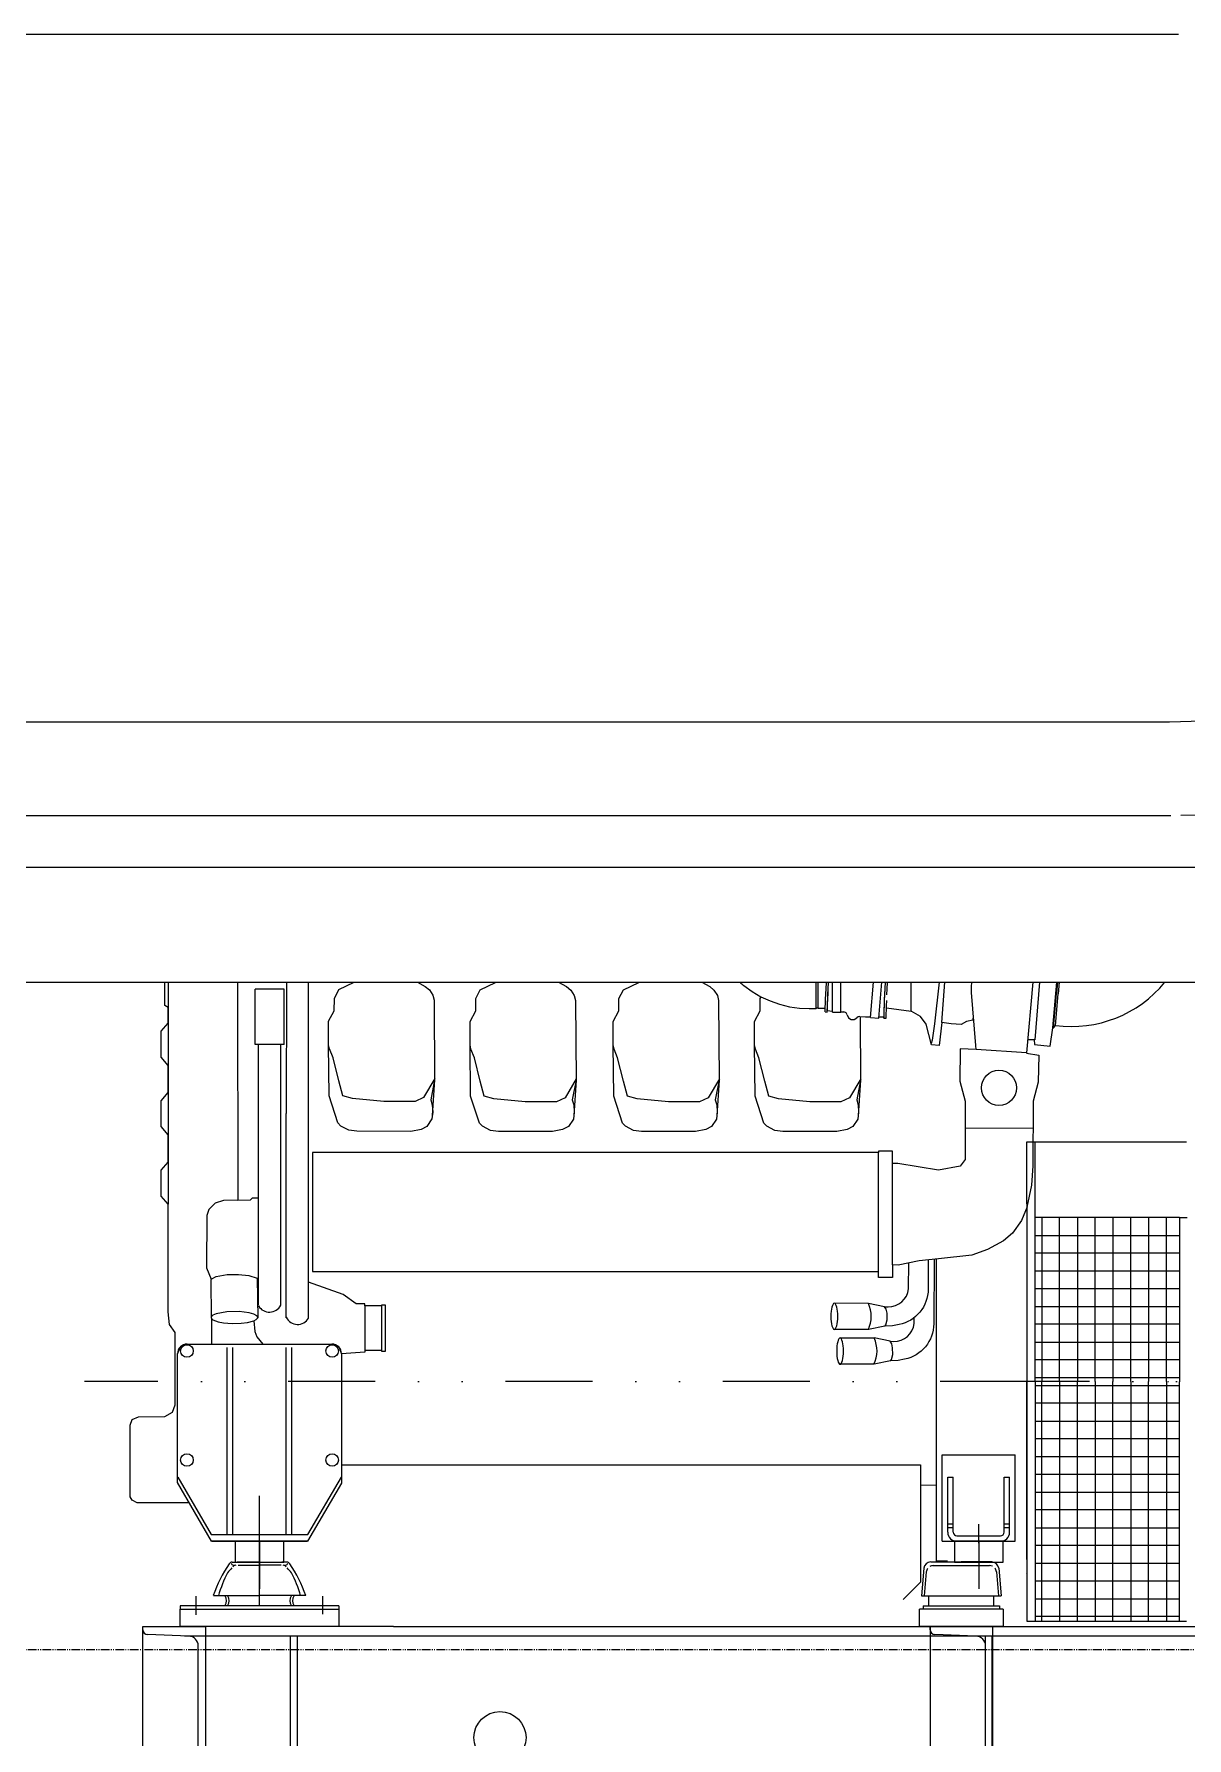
# Model space of a CAD drawing. Extents: x -79364 to 3230, y 28528 to 72157.
# Drawn here: x -63113 to -61454, y 50244 to 52697 of the extents above; entities that cross this region are included whole.
import ezdxf

# ---------------------------------------------------------------- set-up
doc = ezdxf.new("R2010")
doc.units = 0
doc.header["$LTSCALE"] = 500
doc.linetypes.add('DIVIDE2', pattern=[0.625, 0.25, -0.125, 0, -0.125, 0, -0.125])
doc.linetypes.add('PHANTOM', pattern=[2.1, 1.25, -0.2, 0.125, -0.2, 0.125, -0.2])
doc.layers.get('0').update_dxf_attribs({"linetype": 'CONTINUOUS'})
for name, color, linetype in [('GENERATORSETT', 1, 'CONTINUOUS'), ('OBRYS', 6, 'CONTINUOUS'), ('S0CO1', 1, 'CONTINUOUS'), ('S0CO3', 3, 'CONTINUOUS'), ('S0PH1', 1, 'PHANTOM')]:
    doc.layers.add(name, color=color, linetype=linetype)

# ---------------------------------------------------------------- blocks, each defined once
blk = doc.blocks.new('gt')
at = {"color": 0, "linetype": 'ByBlock'}
for p, q in [((-476.7, 1081.1), (-476.7, 1239.2)), ((-516.1, 1143.8), (-508.8, 1143.8)), ((-496.7, 1143.8), (-508.8, 1143.8)), ((-507.7, 1139.2), (-476.7, 1139.2)), ((-476.7, 1143.8), (-496.7, 1143.8)), ((-476.7, 1143.8), (-456.7, 1143.8)), ((-445.8, 1139.2), (-476.7, 1139.2)), ((-456.7, 1143.8), (-444.7, 1143.8)), ((-437.4, 1143.8), (-444.7, 1143.8)), ((479.5, 1135), (475.8, 1095.1)), ((482.8, 1129.6), (479.6, 1095.1)), ((489.4, 1144.1), (533.3, 1144.1)), ((492.8, 1138.7), (573.8, 1138.7)), ((577.1, 1144.1), (533.3, 1144.1)), ((583.8, 1129.6), (587, 1095.1)), ((587.1, 1135), (590.8, 1095.1)), ((993.9, 1144.1), (1001.2, 1144.1)), ((1013.3, 1144.1), (1001.2, 1144.1)), ((1002.3, 1139.6), (1033.3, 1139.6)), ((1033.3, 1144.1), (1013.3, 1144.1)), ((1033.3, 1144.1), (1053.3, 1144.1)), ((1064.2, 1139.6), (1033.3, 1139.6)), ((1053.3, 1144.1), (1065.3, 1144.1)), ((1072.6, 1144.1), (1065.3, 1144.1)), ((1493.9, 1144.1), (1501.2, 1144.1)), ((1513.3, 1144.1), (1501.2, 1144.1)), ((1502.3, 1139.6), (1533.3, 1139.6)), ((1533.3, 1144.1), (1513.3, 1144.1)), ((1533.3, 1144.1), (1553.3, 1144.1)), ((1564.2, 1139.6), (1533.3, 1139.6)), ((1553.3, 1144.1), (1565.3, 1144.1)), ((1572.6, 1144.1), (1565.3, 1144.1)), ((-590.7, 1081.1), (-590.7, 1075.8)), ((-526.7, 1081.1), (-590.7, 1081.1)), ((-568.5, 1094.8), (-568.5, 1068.1)), ((-543.2, 1095.6), (-526.7, 1095.6)), ((-526.7, 1095.6), (-476.7, 1095.6)), ((-426.7, 1081.1), (-526.7, 1081.1)), ((-426.7, 1095.6), (-476.7, 1095.6)), ((-410.2, 1095.6), (-426.7, 1095.6)), ((-362.7, 1081.1), (-426.7, 1081.1)), ((-386.2, 1094.8), (-386.2, 1069.1)), ((-362.7, 1081.1), (-362.7, 1075.8)), ((475.8, 1095.1), (486.3, 1095.1)), ((478.3, 1081.1), (478.3, 1076.1)), ((478.3, 1081.1), (588.3, 1081.1)), ((486.3, 1081.1), (486.3, 1095.1)), ((486.3, 1095.1), (580.3, 1095.1)), ((580.3, 1081.1), (580.3, 1095.1)), ((580.3, 1095.1), (590.8, 1095.1)), ((588.3, 1081.1), (588.3, 1076.1)), ((983.3, 1081.4), (919.3, 1081.4)), ((919.3, 1081.4), (919.3, 1076.1)), ((941.5, 1095.2), (941.5, 1068.5)), ((966.8, 1095.9), (983.3, 1095.9)), ((983.3, 1095.9), (1033.3, 1095.9)), ((1083.3, 1081.4), (983.3, 1081.4)), ((1083.3, 1095.9), (1033.3, 1095.9)), ((1099.8, 1095.9), (1083.3, 1095.9)), ((1147.3, 1081.4), (1083.3, 1081.4)), ((1123.8, 1095.2), (1123.8, 1069.5)), ((1147.3, 1081.4), (1147.3, 1076.1)), ((1419.3, 1081.4), (1419.3, 1076.1)), ((1483.3, 1081.4), (1419.3, 1081.4)), ((1441.5, 1095.2), (1441.5, 1068.5)), ((1466.8, 1095.9), (1483.3, 1095.9)), ((1483.3, 1095.9), (1533.3, 1095.9)), ((1583.3, 1081.4), (1483.3, 1081.4)), ((1583.3, 1095.9), (1533.3, 1095.9)), ((1599.8, 1095.9), (1583.3, 1095.9)), ((1647.3, 1081.4), (1583.3, 1081.4)), ((1623.8, 1095.2), (1623.8, 1069.5)), ((1647.3, 1081.4), (1647.3, 1076.1)), ((-590.7, 1051.1), (-590.7, 1076.1)), ((-362.7, 1075.8), (-590.7, 1075.8)), ((-362.7, 1076.1), (-362.7, 1051.1)), ((593.3, 1076.1), (473.3, 1076.1)), ((473.3, 1051.1), (473.3, 1076.1)), ((588.3, 1076.1), (478.3, 1076.1)), ((593.3, 1076.1), (593.3, 1051.1)), ((1147.3, 1076.1), (919.3, 1076.1)), ((919.3, 1051.1), (919.3, 1076.1)), ((919.3, 1051.1), (919.3, 1076.1)), ((1147.3, 1076.1), (919.3, 1076.1)), ((1147.3, 1076.1), (919.3, 1076.1)), ((1147.3, 1076.1), (1147.3, 1051.1)), ((1147.3, 1076.1), (1147.3, 1051.1)), ((1647.3, 1076.1), (1419.3, 1076.1)), ((1419.3, 1051.1), (1419.3, 1076.1)), ((1647.3, 1076.1), (1419.3, 1076.1)), ((1647.3, 1076.1), (1419.3, 1076.1)), ((1419.3, 1051.1), (1419.3, 1076.1)), ((1647.3, 1076.1), (1647.3, 1051.1)), ((1647.3, 1076.1), (1647.3, 1051.1)), ((-644.7, 1046.5), (-644.7, 1051.1)), ((-644.7, 1051.1), (-554.7, 1051.1)), ((-644.7, 791.1), (-644.7, 1051.1)), ((-578.8, 1037.1), (-637.7, 1039.5)), ((-362.7, 1051.1), (-590.7, 1051.1)), ((-283.7, 1051.1), (-584.7, 1051.1)), ((1715.3, 1037.1), (-584.7, 1037.1)), ((-554.7, 1051.1), (-554.7, 791.2)), ((-432.1, 791.1), (-432.1, 1037.1)), ((-422.1, 791.1), (-422.1, 1037.1)), ((-283.7, 1051.1), (1715.3, 1051.1)), ((593.3, 1051.1), (473.3, 1051.1)), ((488.3, 1051.1), (488.3, 791.1)), ((488.3, 1046.5), (488.3, 1051.1)), ((488.3, 1051.1), (578.3, 1051.1)), ((554.2, 1037.1), (495.3, 1039.5)), ((567.9, 791.1), (567.9, 1037.1)), ((577.9, 791.1), (577.9, 1037.1)), ((578.3, 1051.1), (578.3, 791.1)), ((1147.3, 1051.1), (919.3, 1051.1)), ((1133.3, 1051.1), (933.3, 1051.1)), ((933.3, 975.7), (933.3, 1051.1)), ((944.8, 1030.6), (944.6, 1025.7)), ((1110.3, 1042.1), (956.3, 1042.1)), ((1121.9, 1025.7), (1121.8, 1030.6)), ((1133.3, 1051.1), (1133.3, 975.7)), ((1647.3, 1051.1), (1419.3, 1051.1)), ((1633.3, 1051.1), (1433.3, 1051.1)), ((1433.3, 975.7), (1433.3, 1051.1)), ((1444.8, 1030.6), (1444.6, 1025.7)), ((1610.3, 1042.1), (1456.3, 1042.1)), ((1503.3, 791.1), (1503.3, 1037.1)), ((1513.3, 791.1), (1513.3, 1037.1)), ((1621.9, 1025.7), (1621.8, 1030.6)), ((1633.3, 1051.1), (1633.3, 975.7)), ((1715.3, 1051.1), (1715.3, 791.1)), ((-564.8, 819.1), (-564.8, 1023.1)), ((568.2, 819.1), (568.2, 1023.1)), ((944.6, 1025.7), (943.1, 981.7)), ((1123.4, 981.7), (1121.9, 1025.7)), ((1444.6, 1025.7), (1443.1, 981.7)), ((1623.4, 981.7), (1621.9, 1025.7)), ((937.1, 975.7), (933.3, 975.7)), ((1133.3, 975.7), (1129.4, 975.7)), ((1437.1, 975.7), (1433.3, 975.7)), ((1633.3, 975.7), (1629.4, 975.7)), ((-644.7, 791.2), (-644.7, 795.8)), ((-554.7, 791.2), (-644.7, 791.2)), ((-637.7, 802.8), (-578.8, 805.1)), ((-432.1, 805.1), (-584.7, 805.1)), ((1715.3, 791.1), (-581.6, 791.1)), ((-421.7, 791.1), (-496.7, 791.1)), ((-496.7, 791.1), (-496.7, 781.1)), ((567.9, 805.1), (-422.1, 805.1)), ((-421.7, 611.1), (-421.7, 791.1)), ((-421.7, 778.5), (-409.1, 791.1)), ((-272.1, 768.6), (-272.1, 791.1)), ((488.3, 791.1), (488.3, 795.8)), ((578.3, 791.1), (488.3, 791.1)), ((495.3, 802.8), (554.2, 805.1)), ((578.3, 791.1), (503.3, 791.1)), ((503.3, 791.1), (503.3, 781.1)), ((1503.3, 805.1), (577.9, 805.1)), ((578.3, 611.1), (578.3, 791.1)), ((1353.7, 768.6), (1353.7, 791.1)), ((1503.3, 778.5), (1490.7, 791.1)), ((1503.3, 611.1), (1503.3, 791.1)), ((1503.3, 791.1), (1578.3, 791.1)), ((1715.3, 805.1), (1513.3, 805.1)), ((1578.3, 791.1), (1578.3, 781.1)), ((-439.7, 781.1), (-496.7, 781.1)), ((-496.7, 781.1), (-496.7, 621.1)), ((-427.7, 762.9), (-445.9, 781.1)), ((-427.7, 633.1), (-427.7, 769.1)), ((-399.6, 641.1), (-272.1, 768.6)), ((560.3, 781.1), (503.3, 781.1)), ((503.3, 781.1), (503.3, 621.1)), ((572.3, 762.9), (554.1, 781.1)), ((572.3, 633.1), (572.3, 769.1)), ((1481.1, 641.1), (1353.7, 768.6)), ((1509.3, 762.9), (1527.5, 781.1)), ((1509.3, 633.1), (1509.3, 769.1)), ((1521.3, 781.1), (1578.3, 781.1)), ((1578.3, 781.1), (1578.3, 621.1)), ((-459.2, 512.9), (-459.2, 645.3)), ((-427.7, 639.4), (-445.9, 621.1)), ((-399.6, 641.1), (-421.7, 641.1)), ((540.8, 512.9), (540.8, 645.3)), ((572.3, 639.3), (554.1, 621.1)), ((1481.1, 641.1), (1503.3, 641.1)), ((1509.3, 639.4), (1527.5, 621.1)), ((1540.8, 512.9), (1540.8, 645.3)), ((-496.7, 621.1), (-439.7, 621.1)), ((-496.7, 621.1), (-496.7, 611.1)), ((503.3, 621.1), (560.3, 621.1)), ((503.3, 621.1), (503.3, 611.1)), ((1578.3, 621.1), (1521.3, 621.1)), ((1578.3, 621.1), (1578.3, 611.1)), ((-547.7, 570.1), (-533.8, 605.8)), ((-525, 611.1), (-393.5, 611.1)), ((-496.7, 611.1), (-421.7, 611.1)), ((-370.7, 570.1), (-384.6, 605.8)), ((452.3, 570.1), (466.2, 605.8)), ((606.5, 611.1), (475, 611.1)), ((503.3, 611.1), (578.3, 611.1)), ((629.3, 570.1), (615.4, 605.8)), ((1452.3, 570.1), (1466.2, 605.8)), ((1606.5, 611.1), (1475, 611.1)), ((1578.3, 611.1), (1503.3, 611.1)), ((1629.3, 570.1), (1615.4, 605.8)), ((-547.7, 570.1), (-370.7, 570.1)), ((-525.9, 558.8), (-547.7, 570.1)), ((-392.5, 558.8), (-370.7, 570.1)), ((629.3, 570.1), (452.3, 570.1)), ((474.1, 558.8), (452.3, 570.1)), ((607.5, 558.8), (629.3, 570.1)), ((1629.3, 570.1), (1452.3, 570.1)), ((1474.1, 558.8), (1452.3, 570.1)), ((1607.5, 558.8), (1629.3, 570.1)), ((-561.2, 548.1), (-357.2, 548.1)), ((-561.2, 548.1), (-561.2, 528.1)), ((-367.2, 554.1), (-551.2, 554.1)), ((-551.2, 554.1), (-551.2, 548.1)), ((-525.9, 558.8), (-392.5, 558.8)), ((-384.1, 554.1), (-367.2, 554.1)), ((-367.2, 548.1), (-367.2, 554.1)), ((-357.2, 548.1), (-357.2, 528.1)), ((642.8, 548.1), (438.8, 548.1)), ((438.8, 548.1), (438.8, 528.1)), ((448.8, 548.1), (448.8, 554.1)), ((448.8, 554.1), (632.8, 554.1)), ((465.6, 554.1), (448.8, 554.1)), ((607.5, 558.8), (474.1, 558.8)), ((632.8, 554.1), (632.8, 548.1)), ((642.8, 548.1), (642.8, 528.1)), ((1642.8, 548.1), (1438.8, 548.1)), ((1438.8, 548.1), (1438.8, 528.1)), ((1448.8, 548.1), (1448.8, 554.1)), ((1448.8, 554.1), (1632.8, 554.1)), ((1465.6, 554.1), (1448.8, 554.1)), ((1607.5, 558.8), (1474.1, 558.8)), ((1632.8, 554.1), (1632.8, 548.1)), ((1642.8, 548.1), (1642.8, 528.1)), ((-561.2, 528.1), (-357.2, 528.1)), ((642.8, 528.1), (438.8, 528.1)), ((1642.8, 528.1), (1438.8, 528.1))]:
    blk.add_line(p, q, dxfattribs=at)
for centre in [(-130.7, 891.1), (1415.3, 891.1)]:
    blk.add_circle(centre, 37.5, dxfattribs=at)
for centre, radius, start, end in [((-386.7, 1046), 164.2, 144.4201, 162.4257), ((-359.9, 1043.4), 183.6, 152.4005, 163.4917), ((-437, 1056.8), 111.7, 135.288, 140.0986), ((-516.1, 1138.8), 5, 90, 146.4666), ((-514.3, 1142.8), 3.22, 184.8908, 271.4288), ((-510.9, 1134.3), 5, 90, 146.4666), ((-442.5, 1134.3), 5, 33.5334, 90), ((-439.1, 1142.8), 3.22, 268.5712, 355.1092), ((-437.4, 1138.8), 5, 33.5334, 90), ((-516.5, 1056.8), 111.7, 39.9014, 44.712), ((-566.8, 1046), 164.2, 17.5743, 35.5799), ((-593.6, 1043.4), 183.6, 16.5083, 27.5995), ((489.4, 1134.1), 10, 90, 174.9575), ((492.8, 1128.7), 10, 142.4288, 174.9575), ((492.8, 1128.7), 10, 90, 118.5839), ((573.8, 1128.7), 10, 64.8514, 90), ((577.1, 1134.1), 10, 5.0425, 90), ((573.8, 1128.7), 10, 5.0425, 40.8287), ((1123.3, 1046.4), 164.2, 144.4201, 162.4257), ((1150.1, 1043.8), 183.6, 152.4005, 163.4917), ((1073, 1057.2), 111.7, 135.288, 140.0986), ((993.9, 1139.1), 5, 90, 146.4666), ((995.7, 1143.2), 3.22, 184.8908, 271.4288), ((999.1, 1134.7), 5, 90, 146.4666), ((1067.5, 1134.7), 5, 33.5334, 90), ((1070.9, 1143.2), 3.22, 268.5712, 355.1092), ((1072.6, 1139.1), 5, 33.5334, 90), ((993.5, 1057.2), 111.7, 39.9014, 44.712), ((943.2, 1046.4), 164.2, 17.5743, 35.5799), ((916.4, 1043.8), 183.6, 16.5083, 27.5995), ((1623.3, 1046.4), 164.2, 144.4201, 162.4257), ((1650.1, 1043.8), 183.6, 152.4005, 163.4917), ((1573, 1057.2), 111.7, 135.288, 140.0986), ((1493.9, 1139.1), 5, 90, 146.4666), ((1495.7, 1143.2), 3.22, 184.8908, 271.4288), ((1499.1, 1134.7), 5, 90, 146.4666), ((1567.5, 1134.7), 5, 33.5334, 90), ((1570.9, 1143.2), 3.22, 268.5712, 355.1092), ((1572.6, 1139.1), 5, 33.5334, 90), ((1493.5, 1057.2), 111.7, 39.9014, 44.712), ((1443.2, 1046.4), 164.2, 17.5743, 35.5799), ((1416.4, 1043.8), 183.6, 16.5083, 27.5995), ((-535.7, 1088.3), 11.5, 321.1124, 38.8876), ((-531.8, 1088.3), 11.5, 321.1124, 38.8876), ((-421.6, 1088.3), 11.5, 141.1124, 218.8876), ((-417.7, 1088.3), 11.5, 141.1124, 218.8876), ((974.3, 1088.7), 11.5, 321.1124, 38.8876), ((978.2, 1088.7), 11.5, 321.1124, 38.8876), ((1088.4, 1088.7), 11.5, 141.1124, 218.8876), ((1092.3, 1088.7), 11.5, 141.1124, 218.8876), ((1474.3, 1088.7), 11.5, 321.1124, 38.8876), ((1478.2, 1088.7), 11.5, 321.1124, 38.8876), ((1588.4, 1088.7), 11.5, 141.1124, 218.8876), ((1592.3, 1088.7), 11.5, 141.1124, 218.8876), ((-637.7, 1046.5), 7, 180, 270), ((-578.8, 1023.1), 14, 0, 90), ((495.3, 1046.5), 7, 180, 270), ((554.2, 1023.1), 14, 0, 90), ((956.3, 1030.6), 11.5, 90, 180), ((1110.3, 1030.6), 11.5, 0, 90), ((1456.3, 1030.6), 11.5, 90, 180), ((1610.3, 1030.6), 11.5, 0, 90), ((937.1, 981.7), 6, 270, 0), ((1129.4, 981.7), 6, 180, 270), ((1437.1, 981.7), 6, 270, 0), ((1629.4, 981.7), 6, 180, 270), ((-578.8, 819.1), 14, 270, 0), ((554.2, 819.1), 14, 270, 0), ((-637.7, 795.8), 7, 90, 180), ((495.3, 795.8), 7, 90, 180), ((-439.7, 769.1), 12, 0, 90), ((560.3, 769.1), 12, 0, 90), ((-439.7, 633.1), 12, 270, 0), ((560.3, 633.1), 12, 270, 0), ((-525, 601.1), 10, 90, 152.468), ((-393.5, 601.1), 10, 27.532, 90), ((-534.4, 564.1), 10, 270, 332.468), ((-384.1, 564.1), 10, 207.532, 270)]:
    blk.add_arc(centre, radius, start, end, dxfattribs=at)
at = {"color": 0, "linetype": 'ByBlock', "extrusion": (0, 0, -1)}
for centre, major_axis, start_param, end_param in [((1521.3, 769.1), (8.49, 8.49), 3.926991, 5.497787), ((1521.3, 633.1), (-8.49, 8.49), 3.926991, 5.497787), ((475, 601.1), (-7.07, 7.07), 5.978311, 7.068583), ((606.5, 601.1), (7.07, 7.07), -0.785398, 0.304875), ((1475, 601.1), (-7.07, 7.07), 5.978311, 7.068583), ((1606.5, 601.1), (7.07, 7.07), -0.785398, 0.304875), ((465.6, 564.1), (7.07, 7.07), 1.265922, 2.356194), ((615.9, 564.1), (-7.07, 7.07), 3.926991, 5.017263), ((1465.6, 564.1), (7.07, 7.07), 1.265922, 2.356194), ((1615.9, 564.1), (-7.07, 7.07), 3.926991, 5.017263)]:
    blk.add_ellipse(centre, major_axis=major_axis, ratio=1, start_param=start_param, end_param=end_param, dxfattribs=at)
blk = doc.blocks.new('*X23')
at = {"layer": 'OBRYS', "color": 0}
for p, q in [((84.763054, 142.481445), (84.763054, 176.987442)), ((87.323051, 176.987442), (87.323051, 142.481445)), ((89.883057, 142.481445), (89.883057, 176.987442)), ((92.443054, 176.987442), (92.443054, 142.481445)), ((95.003052, 142.481445), (95.003052, 176.987442)), ((97.563057, 176.987442), (97.563057, 142.481445)), ((100.123055, 142.481445), (100.123055, 176.987442)), ((102.683052, 176.987442), (102.683052, 142.481445)), ((83.827057, 176.427444), (104.599052, 176.427444)), ((104.599052, 173.867447), (83.827057, 173.867447)), ((83.827057, 171.307449), (104.599052, 171.307449)), ((104.599052, 168.747452), (83.827057, 168.747452)), ((83.827057, 166.187454), (104.599052, 166.187454)), ((104.599052, 163.627441), (83.827057, 163.627441)), ((83.827057, 161.067444), (104.599052, 161.067444)), ((104.599052, 158.507446), (83.827057, 158.507446)), ((83.827057, 155.947449), (104.599052, 155.947449)), ((104.599052, 153.387451), (83.827057, 153.387451)), ((83.827057, 150.827454), (104.599052, 150.827454)), ((104.599052, 148.267441), (83.827057, 148.267441)), ((83.827057, 145.707443), (104.599052, 145.707443)), ((104.599052, 143.147446), (83.827057, 143.147446))]:
    blk.add_line(p, q, dxfattribs=at)

msp = doc.modelspace()

# ---------------------------------------------------------------- linework, layer by layer
at = {"layer": 'GENERATORSETT', "color": 0}
for p, q in [((-62924.781, 51298.567), (-62924.781, 51332.23)), ((-62919.781, 51332.23), (-62919.781, 51012.53)), ((-62819.874, 51332.23), (-62819.781, 51018.372)), ((-62752.825, 51322.331), (-62794.825, 51322.331)), ((-62794.825, 51242.331), (-62794.825, 51322.331)), ((-62752.825, 51242.331), (-62752.825, 51322.331)), ((-62749.735, 51332.23), (-62749.775, 51143.239)), ((-62717.874, 51143.239), (-62717.898, 51332.23)), ((-62680.641, 51308.987), (-62674.128, 51321.697)), ((-62674.128, 51321.697), (-62652.22, 51332.115)), ((-62652.22, 51332.115), (-62651.973, 51332.23)), ((-62560.894, 51332.23), (-62549.911, 51326.155)), ((-62549.911, 51326.155), (-62543.908, 51321.092)), ((-62543.908, 51321.092), (-62538.961, 51313.414)), ((-62477.141, 51308.678), (-62470.628, 51321.388)), ((-62470.628, 51321.388), (-62448.72, 51331.806)), ((-62448.72, 51331.806), (-62447.812, 51332.23)), ((-62357.952, 51332.23), (-62346.411, 51325.846)), ((-62346.411, 51325.846), (-62340.408, 51320.783)), ((-62340.408, 51320.783), (-62335.461, 51313.106)), ((-62271.096, 51308.678), (-62264.582, 51321.388)), ((-62264.582, 51321.388), (-62242.675, 51331.806)), ((-62242.675, 51331.806), (-62241.767, 51332.23)), ((-62151.907, 51332.23), (-62140.366, 51325.846)), ((-62140.366, 51325.846), (-62134.363, 51320.783)), ((-62134.363, 51320.783), (-62129.416, 51313.106)), ((-62091.323, 51327.331), (-62079.448, 51318.831)), ((-62079.448, 51318.831), (-62066.823, 51311.331)), ((-61987.698, 51331.956), (-61987.697, 51332.23)), ((-61987.448, 51328.331), (-61987.448, 51332.23)), ((-61987.448, 51315.706), (-61987.448, 51328.331)), ((-61984.323, 51328.331), (-61984.323, 51332.23)), ((-61984.323, 51317.706), (-61984.323, 51328.331)), ((-61984.323, 51308.456), (-61984.323, 51317.706)), ((-61984.198, 51296.706), (-61984.198, 51332.23)), ((-61973.198, 51314.831), (-61972.948, 51322.956)), ((-61972.948, 51322.956), (-61972.573, 51331.456)), ((-61972.573, 51331.456), (-61972.54, 51332.23)), ((-61970.198, 51314.706), (-61969.948, 51322.706)), ((-61970.073, 51315.706), (-61969.823, 51323.456)), ((-61969.948, 51322.706), (-61969.573, 51331.331)), ((-61969.823, 51323.456), (-61969.448, 51331.581)), ((-61969.573, 51331.331), (-61969.534, 51332.23)), ((-61969.448, 51331.581), (-61969.419, 51332.23)), ((-61963.698, 51289.206), (-61963.698, 51332.23)), ((-61951.698, 51289.206), (-61951.698, 51332.23)), ((-61908.948, 51281.456), (-61904.5, 51332.23)), ((-61897.073, 51280.456), (-61892.538, 51332.23)), ((-61888.323, 51313.956), (-61887.572, 51332.23)), ((-61888.323, 51314.831), (-61887.948, 51323.331)), ((-61885.323, 51313.956), (-61884.948, 51322.706)), ((-61884.948, 51322.706), (-61884.573, 51331.831)), ((-61884.573, 51331.831), (-61884.557, 51332.23)), ((-61850.681, 51290.661), (-61850.634, 51332.23)), ((-61810.079, 51332.23), (-61816.797, 51272.09)), ((-61806.528, 51274.172), (-61801.941, 51332.23)), ((-61763.684, 51317.609), (-61763.657, 51325.705)), ((-61757.505, 51241.081), (-61763.684, 51317.609)), ((-61763.657, 51325.705), (-61763.28, 51332.23)), ((-61675.416, 51332.23), (-61684.406, 51230.545)), ((-61665.612, 51332.23), (-61672.668, 51249.081)), ((-61646.383, 51266.51), (-61640.721, 51332.23)), ((-61645.703, 51266.451), (-61641.39, 51315.755)), ((-61639.948, 51332.23), (-61641.39, 51315.755)), ((-61637.334, 51332.23), (-61638.795, 51315.528)), ((-62919.781, 51296.003), (-62924.781, 51298.567)), ((-62919.781, 51273.366), (-62919.781, 51296.003)), ((-62680.724, 51291.199), (-62680.641, 51308.987)), ((-62538.961, 51313.414), (-62537.139, 51306.252)), ((-62537.139, 51306.252), (-62536.312, 51191.529)), ((-62477.224, 51290.89), (-62477.141, 51308.678)), ((-62335.461, 51313.106), (-62333.639, 51305.943)), ((-62333.639, 51305.943), (-62332.812, 51191.22)), ((-62271.179, 51290.89), (-62271.096, 51308.678)), ((-62129.416, 51313.106), (-62127.594, 51305.943)), ((-62127.594, 51305.943), (-62126.766, 51191.22)), ((-62067.679, 51290.89), (-62067.596, 51308.678)), ((-62067.596, 51308.678), (-62066.349, 51311.111)), ((-62066.823, 51311.331), (-62053.573, 51305.206)), ((-62053.573, 51305.206), (-62039.823, 51300.456)), ((-62039.823, 51300.456), (-62025.823, 51296.956)), ((-62025.823, 51296.956), (-62011.448, 51294.831)), ((-62011.448, 51294.831), (-61997.073, 51294.206)), ((-61997.073, 51294.206), (-61987.823, 51294.581)), ((-61987.823, 51294.581), (-61987.448, 51294.581)), ((-61987.323, 51296.331), (-61987.448, 51315.706)), ((-61987.448, 51294.581), (-61987.323, 51296.331)), ((-61986.823, 51294.706), (-61987.448, 51294.581)), ((-61986.323, 51294.831), (-61986.823, 51294.706)), ((-61985.823, 51294.956), (-61986.323, 51294.831)), ((-61985.323, 51294.956), (-61985.823, 51294.956)), ((-61984.823, 51294.956), (-61985.323, 51294.956)), ((-61984.323, 51294.956), (-61984.823, 51294.956)), ((-61984.323, 51294.956), (-61984.198, 51296.706)), ((-61984.323, 51294.956), (-61984.198, 51294.956)), ((-61984.198, 51296.706), (-61984.198, 51297.081)), ((-61984.198, 51294.956), (-61974.073, 51294.956)), ((-61984.198, 51294.956), (-61984.198, 51294.956)), ((-61974.323, 51290.331), (-61974.198, 51292.581)), ((-61974.198, 51292.581), (-61974.073, 51296.331)), ((-61974.073, 51296.331), (-61973.823, 51301.456)), ((-61973.823, 51301.456), (-61973.573, 51307.706)), ((-61973.573, 51307.706), (-61973.198, 51314.831)), ((-61971.323, 51290.081), (-61971.198, 51292.331)), ((-61971.323, 51289.331), (-61971.198, 51291.331)), ((-61971.198, 51292.331), (-61971.073, 51296.081)), ((-61971.198, 51291.331), (-61971.073, 51292.081)), ((-61971.198, 51291.331), (-61963.698, 51290.706)), ((-61971.073, 51296.081), (-61970.823, 51301.206)), ((-61971.073, 51294.206), (-61970.823, 51297.831)), ((-61971.073, 51292.081), (-61971.073, 51294.206)), ((-61970.823, 51301.206), (-61970.573, 51307.456)), ((-61970.823, 51297.831), (-61970.698, 51302.706)), ((-61970.698, 51302.706), (-61970.448, 51308.706)), ((-61970.573, 51307.456), (-61970.198, 51314.706)), ((-61970.448, 51308.706), (-61970.073, 51315.706)), ((-61889.448, 51288.831), (-61889.198, 51293.706)), ((-61889.448, 51287.081), (-61889.198, 51292.206)), ((-61889.198, 51293.706), (-61888.948, 51299.831)), ((-61889.198, 51292.206), (-61888.948, 51298.456)), ((-61888.948, 51299.831), (-61888.698, 51306.956)), ((-61888.948, 51298.456), (-61888.698, 51305.831)), ((-61888.698, 51306.956), (-61888.323, 51314.831)), ((-61888.698, 51305.831), (-61888.323, 51313.956)), ((-61886.448, 51287.081), (-61886.198, 51292.081)), ((-61886.198, 51292.081), (-61885.948, 51298.456)), ((-61886.07, 51295.162), (-61850.681, 51290.661)), ((-61885.948, 51298.456), (-61885.698, 51305.706)), ((-61642.781, 51269.969), (-61638.795, 51315.528)), ((-62929.781, 51261.534), (-62919.781, 51273.366)), ((-62688.845, 51276.178), (-62680.724, 51291.199)), ((-62688.845, 51242.195), (-62688.845, 51276.178)), ((-62485.345, 51275.869), (-62477.224, 51290.89)), ((-62485.345, 51241.886), (-62485.345, 51275.869)), ((-62279.3, 51275.869), (-62271.179, 51290.89)), ((-62279.3, 51241.886), (-62279.3, 51275.869)), ((-62075.8, 51275.869), (-62067.679, 51290.89)), ((-62075.8, 51241.886), (-62075.8, 51275.869)), ((-61974.323, 51289.581), (-61974.323, 51290.331)), ((-61974.323, 51289.581), (-61971.323, 51289.331)), ((-61971.323, 51289.331), (-61971.323, 51290.081)), ((-61971.073, 51291.081), (-61971.073, 51291.081)), ((-61971.073, 51290.956), (-61971.073, 51291.081)), ((-61963.698, 51289.206), (-61951.698, 51289.206)), ((-61951.698, 51289.831), (-61947.448, 51289.706)), ((-61944.198, 51288.331), (-61947.448, 51289.706)), ((-61942.698, 51285.206), (-61944.198, 51288.331)), ((-61942.698, 51285.206), (-61940.823, 51280.956)), ((-61940.823, 51280.956), (-61937.073, 51278.456)), ((-61937.073, 51278.456), (-61932.448, 51278.456)), ((-61932.448, 51278.456), (-61928.698, 51280.956)), ((-61926.823, 51282.331), (-61928.698, 51280.956)), ((-61924.573, 51282.706), (-61926.823, 51282.331)), ((-61924.573, 51282.706), (-61916.448, 51282.331)), ((-61923.926, 51282.676), (-61923.266, 51191.22)), ((-61916.448, 51282.331), (-61912.948, 51282.206)), ((-61912.948, 51282.206), (-61909.448, 51282.206)), ((-61909.448, 51282.206), (-61908.948, 51282.206)), ((-61908.948, 51281.456), (-61897.073, 51280.456)), ((-61896.823, 51282.206), (-61889.698, 51282.331)), ((-61889.698, 51281.081), (-61889.573, 51283.331)), ((-61889.698, 51282.331), (-61889.698, 51280.331)), ((-61889.698, 51280.331), (-61889.698, 51281.081)), ((-61889.698, 51280.331), (-61886.698, 51280.331)), ((-61889.573, 51285.206), (-61889.448, 51288.831)), ((-61889.573, 51283.331), (-61889.448, 51287.081)), ((-61886.698, 51281.081), (-61886.573, 51283.331)), ((-61886.698, 51281.081), (-61886.573, 51283.331)), ((-61886.698, 51280.331), (-61886.698, 51281.081)), ((-61886.698, 51280.331), (-61886.698, 51281.081)), ((-61886.573, 51283.331), (-61886.448, 51287.081)), ((-61837.172, 51283.047), (-61850.681, 51290.661)), ((-61829.04, 51271.754), (-61837.172, 51283.047)), ((-61821.232, 51241.969), (-61829.04, 51271.754)), ((-61816.797, 51272.09), (-61820.379, 51248.749)), ((-61806.528, 51274.172), (-61810.342, 51241.138)), ((-61792.814, 51272.179), (-61806.528, 51274.172)), ((-61778.397, 51271.282), (-61792.814, 51272.179)), ((-61771.053, 51275.669), (-61778.397, 51271.282)), ((-61761.641, 51277.653), (-61771.053, 51275.669)), ((-61761.085, 51283.909), (-61761.641, 51277.653)), ((-61645.703, 51266.451), (-61642.781, 51269.969)), ((-62929.781, 51224.362), (-62929.781, 51261.534)), ((-62752.825, 51242.331), (-62794.825, 51242.331)), ((-62789.825, 51213.262), (-62789.825, 51242.331)), ((-62757.825, 51213.262), (-62757.825, 51242.331)), ((-62687.552, 51236.102), (-62688.845, 51242.195)), ((-62688.055, 51168.505), (-62688.845, 51242.195)), ((-61820.379, 51248.749), (-61821.747, 51243.979)), ((-61672.668, 51249.081), (-61682.767, 51249.081)), ((-61673.504, 51249.154), (-61673.008, 51242.63)), ((-61673.008, 51242.63), (-61650.515, 51239.967)), ((-61650.515, 51239.967), (-61646.383, 51266.51)), ((-61646.383, 51266.51), (-61645.703, 51266.451)), ((-62919.781, 51212.53), (-62929.781, 51224.362)), ((-62682.584, 51223.521), (-62687.552, 51236.102)), ((-62674.076, 51190.251), (-62682.584, 51223.521)), ((-62484.555, 51168.196), (-62485.345, 51241.886)), ((-62484.052, 51235.793), (-62485.345, 51241.886)), ((-62479.084, 51223.212), (-62484.052, 51235.793)), ((-62470.576, 51189.942), (-62479.084, 51223.212)), ((-62278.007, 51235.793), (-62279.3, 51241.886)), ((-62278.51, 51168.196), (-62279.3, 51241.886)), ((-62273.038, 51223.212), (-62278.007, 51235.793)), ((-62264.53, 51189.942), (-62273.038, 51223.212)), ((-62075.01, 51168.196), (-62075.8, 51241.886)), ((-62074.507, 51235.793), (-62075.8, 51241.886)), ((-62069.538, 51223.212), (-62074.507, 51235.793)), ((-62061.03, 51189.942), (-62069.538, 51223.212)), ((-61810.342, 51241.138), (-61821.232, 51241.969)), ((-61779.961, 51236.173), (-61780.48, 51189.668)), ((-61756.986, 51235.393), (-61779.961, 51236.173)), ((-61756.986, 51235.393), (-61757.505, 51241.081)), ((-61684.406, 51230.545), (-61756.986, 51235.393)), ((-61684.33, 51230.275), (-61666.843, 51227.217)), ((-61666.843, 51227.217), (-61667.54, 51188.371)), ((-62919.781, 51173.366), (-62919.781, 51212.53)), ((-62789.825, 51172.096), (-62789.825, 51213.262)), ((-62757.825, 51172.096), (-62757.825, 51213.262)), ((-62536.07, 51193.428), (-62552.18, 51166.143)), ((-62332.57, 51193.119), (-62348.68, 51165.834)), ((-62126.525, 51193.119), (-62142.634, 51165.834)), ((-61923.025, 51193.119), (-61939.134, 51165.834)), ((-62929.781, 51161.534), (-62919.781, 51173.366)), ((-62789.825, 51014.097), (-62789.825, 51172.096)), ((-62757.825, 51014.097), (-62757.825, 51172.096)), ((-62668.3, 51168.71), (-62674.076, 51190.251)), ((-62654.467, 51164.729), (-62668.3, 51168.71)), ((-62536.312, 51191.529), (-62541.952, 51163)), ((-62536.312, 51191.529), (-62539.653, 51140.459)), ((-62464.8, 51168.402), (-62470.576, 51189.942)), ((-62332.812, 51191.22), (-62338.452, 51162.691)), ((-62332.812, 51191.22), (-62336.153, 51140.15)), ((-62258.755, 51168.402), (-62264.53, 51189.942)), ((-62126.766, 51191.22), (-62132.407, 51162.691)), ((-62126.766, 51191.22), (-62130.108, 51140.15)), ((-62055.255, 51168.402), (-62061.03, 51189.942)), ((-61923.266, 51191.22), (-61928.907, 51162.691)), ((-61923.266, 51191.22), (-61926.608, 51140.15)), ((-61780.48, 51189.668), (-61772.8, 51161.017)), ((-61667.54, 51188.371), (-61674.87, 51161.017)), ((-62929.781, 51124.362), (-62929.781, 51161.534)), ((-62675.428, 51129.728), (-62688.055, 51168.505)), ((-62609.497, 51160.437), (-62654.467, 51164.729)), ((-62564.568, 51160.44), (-62609.497, 51160.437)), ((-62552.18, 51166.143), (-62564.568, 51160.44)), ((-62541.952, 51163), (-62539.698, 51155.793)), ((-62539.111, 51145.379), (-62540.195, 51135.539)), ((-62539.698, 51155.793), (-62539.111, 51145.379)), ((-62471.928, 51129.419), (-62484.555, 51168.196)), ((-62450.967, 51164.42), (-62464.8, 51168.402)), ((-62405.997, 51160.128), (-62450.967, 51164.42)), ((-62361.068, 51160.131), (-62405.997, 51160.128)), ((-62348.68, 51165.834), (-62361.068, 51160.131)), ((-62338.452, 51162.691), (-62336.198, 51155.484)), ((-62335.611, 51145.07), (-62336.695, 51135.23)), ((-62336.198, 51155.484), (-62335.611, 51145.07)), ((-62265.883, 51129.419), (-62278.51, 51168.196)), ((-62244.922, 51164.42), (-62258.755, 51168.402)), ((-62199.951, 51160.128), (-62244.922, 51164.42)), ((-62155.023, 51160.131), (-62199.951, 51160.128)), ((-62142.634, 51165.834), (-62155.023, 51160.131)), ((-62132.407, 51162.691), (-62130.153, 51155.484)), ((-62129.565, 51145.07), (-62130.65, 51135.23)), ((-62130.153, 51155.484), (-62129.565, 51145.07)), ((-62062.383, 51129.419), (-62075.01, 51168.196)), ((-62041.422, 51164.42), (-62055.255, 51168.402)), ((-61996.451, 51160.128), (-62041.422, 51164.42)), ((-61951.523, 51160.131), (-61996.451, 51160.128)), ((-61939.134, 51165.834), (-61951.523, 51160.131)), ((-61928.907, 51162.691), (-61926.653, 51155.484)), ((-61926.065, 51145.07), (-61927.15, 51135.23)), ((-61926.653, 51155.484), (-61926.065, 51145.07)), ((-61772.8, 51161.017), (-61772.743, 51076.892)), ((-61674.87, 51161.017), (-61675.478, 51067.662)), ((-62919.781, 51112.53), (-62929.781, 51124.362)), ((-62671.148, 51125.192), (-62675.428, 51129.728)), ((-62659.571, 51119.165), (-62671.148, 51125.192)), ((-62555.612, 51120.344), (-62570.342, 51117.555)), ((-62547.351, 51124.617), (-62555.612, 51120.344)), ((-62540.195, 51135.539), (-62547.351, 51124.617)), ((-62467.648, 51124.883), (-62471.928, 51129.419)), ((-62456.071, 51118.856), (-62467.648, 51124.883)), ((-62352.112, 51120.035), (-62366.842, 51117.246)), ((-62343.851, 51124.308), (-62352.112, 51120.035)), ((-62336.695, 51135.23), (-62343.851, 51124.308)), ((-62261.602, 51124.883), (-62265.883, 51129.419)), ((-62250.026, 51118.856), (-62261.602, 51124.883)), ((-62146.066, 51120.035), (-62160.796, 51117.246)), ((-62137.805, 51124.308), (-62146.066, 51120.035)), ((-62130.65, 51135.23), (-62137.805, 51124.308)), ((-62058.102, 51124.883), (-62062.383, 51129.419)), ((-62046.526, 51118.856), (-62058.102, 51124.883)), ((-61942.566, 51120.035), (-61957.296, 51117.246)), ((-61934.305, 51124.308), (-61942.566, 51120.035)), ((-61927.15, 51135.23), (-61934.305, 51124.308)), ((-61675.224, 51121.817), (-61772.723, 51121.917)), ((-62919.781, 51073.366), (-62919.781, 51112.53)), ((-62749.794, 50849.199), (-62749.813, 51107.458)), ((-62648.118, 51117.565), (-62659.571, 51119.165)), ((-62570.342, 51117.555), (-62648.118, 51117.565)), ((-62444.618, 51117.256), (-62456.071, 51118.856)), ((-62366.842, 51117.246), (-62444.618, 51117.256)), ((-62238.572, 51117.256), (-62250.026, 51118.856)), ((-62160.796, 51117.246), (-62238.572, 51117.256)), ((-62035.072, 51117.256), (-62046.526, 51118.856)), ((-61957.296, 51117.246), (-62035.072, 51117.256)), ((-61683.825, 51013.325), (-61683.825, 51102.398)), ((-61683.825, 51102.398), (-61671.825, 51102.398)), ((-61671.825, 50757.725), (-61671.825, 51102.398)), ((-61671.825, 51102.398), (-61464.092, 51102.398)), ((-61464.092, 51102.398), (-61454.092, 51102.398)), ((-62929.781, 51061.534), (-62919.781, 51073.366)), ((-61897.425, 51088.997), (-61897.425, 51087.277)), ((-61877.425, 51088.997), (-61897.425, 51088.997)), ((-61877.425, 51071.048), (-61877.425, 51088.997)), ((-61877.425, 50925.142), (-61877.425, 51071.048)), ((-61869.925, 51071.048), (-61877.425, 51071.048)), ((-61811.06, 51061.864), (-61869.925, 51071.048)), ((-61772.743, 51076.892), (-61780.18, 51067.427)), ((-62929.781, 51024.362), (-62929.781, 51061.534)), ((-61780.18, 51067.427), (-61811.06, 51061.864)), ((-61675.478, 51067.662), (-61677.52, 51039.899)), ((-62919.781, 51012.53), (-62929.781, 51024.362)), ((-62801.42, 51018.852), (-62798.503, 51021.712)), ((-62798.503, 51021.712), (-62789.825, 51021.938)), ((-61677.52, 51039.899), (-61683.825, 51008.186)), ((-62919.781, 50857.805), (-62919.781, 51012.53)), ((-62861.105, 51005.096), (-62864.114, 50996.455)), ((-62852.254, 51014.159), (-62861.105, 51005.096)), ((-62840.079, 51017.841), (-62852.254, 51014.159)), ((-62819.781, 51018.372), (-62840.079, 51017.841)), ((-62819.781, 51018.372), (-62801.42, 51018.852)), ((-62789.825, 50867.109), (-62789.825, 51014.097)), ((-62757.825, 50867.109), (-62757.825, 51014.097)), ((-61683.723, 51008.7), (-61691.663, 50989.093)), ((-61683.825, 51013.325), (-61683.825, 50757.331)), ((-61683.825, 51008.259), (-61683.825, 50481.58)), ((-62864.114, 50996.455), (-62864.425, 50921.28)), ((-61691.663, 50989.093), (-61704.587, 50970.815)), ((-61464.109, 50993.343), (-61671.829, 50993.343)), ((-61662.469, 50993.343), (-61662.469, 50757.343)), ((-61636.869, 50757.343), (-61636.869, 50993.343)), ((-61611.269, 50993.343), (-61611.269, 50757.343)), ((-61585.669, 50757.343), (-61585.669, 50993.343)), ((-61560.069, 50993.343), (-61560.069, 50757.343)), ((-61534.469, 50757.343), (-61534.469, 50993.343)), ((-61508.869, 50993.343), (-61508.869, 50757.343)), ((-61483.269, 50757.343), (-61483.269, 50993.343)), ((-61464.109, 50993.343), (-61464.092, 50756.936)), ((-61464.109, 50993.343), (-61453.216, 50993.343)), ((-61717.438, 50960.13), (-61740.587, 50947.429)), ((-61704.587, 50970.815), (-61717.438, 50960.13)), ((-61671.829, 50967.743), (-61464.109, 50967.743)), ((-61877.425, 50925.211), (-61877.425, 50907.128)), ((-61869.424, 50924.929), (-61877.425, 50925.142)), ((-61838.969, 50931.145), (-61869.424, 50924.929)), ((-61811.158, 50934.158), (-61838.969, 50931.145)), ((-61813.825, 50607.611), (-61813.825, 50933.869)), ((-61762.965, 50939.373), (-61811.158, 50934.158)), ((-61740.587, 50947.429), (-61762.965, 50939.373)), ((-61464.109, 50942.143), (-61671.829, 50942.143)), ((-62864.425, 50921.28), (-62857.917, 50904.792)), ((-62857.917, 50904.792), (-62858.56, 50903.081)), ((-62858.56, 50903.081), (-62857.885, 50849.59)), ((-62857.917, 50904.792), (-62850.832, 50908.619)), ((-62850.832, 50908.619), (-62834.74, 50911.434)), ((-62834.74, 50911.434), (-62818.527, 50911.684)), ((-62818.527, 50911.684), (-62803.914, 50909.828)), ((-62803.914, 50909.828), (-62791.726, 50906.032)), ((-62791.726, 50906.032), (-62790.948, 50849.071)), ((-62668.053, 50882.581), (-62717.835, 50900.368)), ((-61897.425, 50907.068), (-61897.425, 50915.711)), ((-61877.425, 50907.128), (-61897.425, 50907.068)), ((-61671.829, 50916.543), (-61464.109, 50916.543)), ((-62649.465, 50869.117), (-62668.053, 50882.581)), ((-61464.109, 50890.943), (-61671.829, 50890.943)), ((-62917.721, 50839.329), (-62919.781, 50857.805)), ((-62857.434, 50850.961), (-62857.885, 50849.59)), ((-62855.335, 50852.947), (-62857.434, 50850.961)), ((-62850.569, 50854.996), (-62855.335, 50852.947)), ((-62835.299, 50857.838), (-62850.569, 50854.996)), ((-62817.852, 50858.193), (-62835.299, 50857.838)), ((-62803.239, 50856.338), (-62817.852, 50858.193)), ((-62796.535, 50854.463), (-62803.239, 50856.338)), ((-62792.091, 50851.884), (-62796.535, 50854.463)), ((-62790.948, 50849.071), (-62792.091, 50851.884)), ((-62636.825, 50869.117), (-62649.465, 50869.117)), ((-62636.825, 50866.155), (-62636.825, 50869.117)), ((-62636.825, 50866.155), (-62636.825, 50802.506)), ((-62612.922, 50866.155), (-62636.825, 50866.155)), ((-61912.086, 50869.933), (-61961.081, 50870.145)), ((-61888.708, 50865.119), (-61912.086, 50869.933)), ((-61671.829, 50865.343), (-61464.109, 50865.343)), ((-62909.862, 50827.802), (-62917.721, 50839.329)), ((-62909.716, 50801.727), (-62909.862, 50827.802)), ((-62857.885, 50849.59), (-62857.242, 50847.879)), ((-62857.325, 50847.992), (-62857.325, 50811.33)), ((-62857.242, 50847.879), (-62855.335, 50846.234)), ((-62855.335, 50846.234), (-62848.074, 50843.388)), ((-62848.074, 50843.388), (-62840.102, 50841.675)), ((-62840.102, 50841.675), (-62827.655, 50840.903)), ((-62827.655, 50840.903), (-62814.71, 50841.237)), ((-62814.71, 50841.237), (-62805.777, 50842.297)), ((-62805.777, 50842.297), (-62796.65, 50844.672)), ((-62796.65, 50844.672), (-62792.964, 50846.552)), ((-62796.65, 50844.672), (-62794.942, 50829.185)), ((-62794.942, 50829.185), (-62792.424, 50821.943)), ((-62792.964, 50846.552), (-62790.948, 50849.071)), ((-61912.086, 50832.365), (-61961.081, 50832.16)), ((-61888.462, 50837.23), (-61912.086, 50832.365)), ((-61464.109, 50839.743), (-61671.829, 50839.743)), ((-62909.716, 50723.715), (-62909.716, 50801.727)), ((-62906.325, 50797.33), (-62902.224, 50807.23)), ((-62902.224, 50807.23), (-62892.325, 50811.33)), ((-62892.325, 50811.33), (-62684.325, 50811.33)), ((-62892.325, 50811.33), (-62684.325, 50811.33)), ((-62834.825, 50537.33), (-62834.825, 50806.33)), ((-62826.825, 50537.33), (-62826.825, 50806.33)), ((-62792.424, 50821.943), (-62783.565, 50811.33)), ((-62749.825, 50537.33), (-62749.825, 50806.33)), ((-62741.825, 50537.33), (-62741.825, 50806.33)), ((-62684.325, 50811.33), (-62674.425, 50807.23)), ((-62674.425, 50807.23), (-62670.325, 50797.33)), ((-62636.825, 50802.506), (-62636.825, 50799.545)), ((-62636.825, 50802.506), (-62612.922, 50802.506)), ((-61952.8, 50820.145), (-61903.988, 50820.048)), ((-61880.61, 50815.234), (-61903.988, 50820.048)), ((-61671.829, 50814.143), (-61464.109, 50814.143)), ((-62906.293, 50612.207), (-62906.325, 50797.33)), ((-62670.325, 50797.33), (-62670.579, 50611.062)), ((-62636.825, 50799.545), (-62670.325, 50797.33)), ((-61903.805, 50782.365), (-61952.8, 50782.16)), ((-61880.395, 50787.309), (-61903.805, 50782.365)), ((-61464.109, 50788.543), (-61671.829, 50788.543)), ((-61683.825, 50501.336), (-61683.825, 50757.331)), ((-61671.829, 50762.943), (-61464.109, 50762.943)), ((-61671.825, 50756.936), (-61671.825, 50412.263)), ((-61481.33, 50757.389), (-61479.942, 50757.387)), ((-61481.33, 50757.272), (-61479.942, 50757.274)), ((-61464.092, 50412.263), (-61464.092, 50756.936)), ((-62971.802, 50702.481), (-62962.72, 50706.721)), ((-62962.72, 50706.721), (-62924.52, 50707.008)), ((-62924.52, 50707.008), (-62913.341, 50713.457)), ((-62913.341, 50713.457), (-62909.716, 50723.715)), ((-62974.716, 50694.725), (-62971.802, 50702.481)), ((-62974.299, 50591.304), (-62974.716, 50694.725)), ((-62670.325, 50637.331), (-61836.929, 50637.331)), ((-61836.929, 50637.331), (-61836.929, 50608.316)), ((-61805.825, 50651.615), (-61700.825, 50651.615)), ((-61805.825, 50527.33), (-61805.825, 50651.615)), ((-61700.825, 50527.33), (-61700.825, 50651.615)), ((-62857.39, 50527.33), (-62906.293, 50612.207)), ((-62906.071, 50619.476), (-62857.904, 50537.33)), ((-62670.579, 50611.062), (-62719.259, 50527.33)), ((-62718.746, 50537.33), (-62670.579, 50619.476)), ((-61836.929, 50608.316), (-61836.929, 50468.331)), ((-61813.825, 50607.611), (-61836.929, 50608.316)), ((-61813.825, 50498.515), (-61813.825, 50607.611)), ((-61797.825, 50619.662), (-61789.825, 50619.662)), ((-61797.825, 50540.33), (-61797.825, 50619.662)), ((-61789.825, 50540.33), (-61789.825, 50619.662)), ((-61716.825, 50619.662), (-61708.825, 50619.662)), ((-61716.825, 50540.33), (-61716.825, 50619.662)), ((-61708.825, 50540.33), (-61708.825, 50619.662)), ((-62971.803, 50586.651), (-62974.299, 50591.304)), ((-62964.269, 50582.629), (-62971.803, 50586.651)), ((-62889.798, 50582.827), (-62964.269, 50582.629)), ((-62788.325, 50518.375), (-62788.325, 50556.337)), ((-62857.904, 50537.33), (-62718.746, 50537.33)), ((-61797.825, 50552.33), (-61789.825, 50552.33)), ((-61797.825, 50547.33), (-61789.825, 50547.33)), ((-61784.825, 50535.33), (-61721.825, 50535.33)), ((-61753.325, 50524.45), (-61753.325, 50552.223)), ((-61716.825, 50552.33), (-61708.825, 50552.33)), ((-61716.825, 50547.33), (-61708.825, 50547.33)), ((-62719.259, 50527.33), (-62857.39, 50527.33)), ((-62857.39, 50527.33), (-62719.259, 50527.33)), ((-62788.325, 50526.936), (-62788.325, 50458.936)), ((-61805.825, 50527.33), (-61700.825, 50527.33)), ((-61784.825, 50527.33), (-61721.825, 50527.33)), ((-61753.325, 50526.936), (-61753.325, 50458.936)), ((-61798.075, 50498.515), (-61813.825, 50498.515)), ((-61683.825, 50501.336), (-61683.825, 50412.263)), ((-61836.929, 50468.331), (-61861.929, 50443.331)), ((-61683.825, 50481.58), (-61684.575, 50480.83)), ((-61683.825, 50412.263), (-61671.825, 50412.263)), ((-61671.825, 50412.263), (-61464.092, 50412.263)), ((-61464.092, 50412.263), (-61454.092, 50412.263))]:
    msp.add_line(p, q, dxfattribs=at)
for points in [[(-62749.813, 51107.458), (-62749.79, 51125.629), (-62749.775, 51143.239)], [(-62717.85, 50848.705), (-62717.874, 51143.239)]]:
    msp.add_lwpolyline(points, dxfattribs=at)
for points in [[(-61897.425, 51087.277), (-62711.966, 51087.277), (-62711.966, 50915.711), (-61897.425, 50915.711)], [(-62606.956, 50867.185), (-62612.904, 50867.185), (-62612.904, 50801.042), (-62606.956, 50801.042)], [(-62753.325, 50527.33), (-62823.325, 50527.33), (-62823.325, 50497.33), (-62753.325, 50497.33)], [(-61718.325, 50527.33), (-61788.325, 50527.33), (-61788.325, 50497.33), (-61718.325, 50497.33)]]:
    msp.add_lwpolyline(points, close=True, dxfattribs=at)
for points in [[(-61825.874, 50932.549), (-61826.046, 50890.429, -0.35537815), (-61868, 50839.283), (-61877.377, 50837.482), (-61888.5, 50837.185), (-61886.894, 50839.093), (-61885.089, 50846.3), (-61885.242, 50855.97), (-61886.269, 50861.71), (-61888.708, 50865.119), (-61883.669, 50865.057, 0.38086741), (-61854.102, 50890.752), (-61853.872, 50928.073)], [(-61817.568, 50933.464), (-61817.948, 50840.544, -0.35537815), (-61859.903, 50789.398), (-61869.279, 50787.597), (-61880.402, 50787.3), (-61878.796, 50789.209), (-61876.991, 50796.415), (-61877.144, 50806.086), (-61878.171, 50811.826), (-61880.61, 50815.234), (-61875.571, 50815.172, 0.38086741), (-61846.004, 50840.867), (-61845.951, 50849.528)]]:
    msp.add_lwpolyline(points, format="xyb", dxfattribs=at)
for centre, radius in [((-61724.192, 51180.173), 25.274), ((-62892.825, 50801.331), 9), ((-62683.825, 50801.331), 9), ((-62892.825, 50644.331), 9), ((-62683.825, 50644.331), 9)]:
    msp.add_circle(centre, radius, dxfattribs=at)
for centre, radius, start, end in [((-61993.063, 51448.811), 156.245, 228.257121, 231.032309), ((-61619.812, 51441.935), 173.493, 262.392157, 320.77789), ((-62774.016, 50875.509), 18.24, 210.877505, 332.578942), ((-62733.542, 50857.472), 17.976, 205.251654, 330.807205), ((-61951.991, 50851.149), 44.105, 334.793905, 25.207044), ((-62892.325, 50797.33), 14, 90, 180), ((-62684.325, 50797.33), 14, 0, 90), ((-61941.61, 50801.333), 42.02, 333.164274, 26.447386), ((-61784.825, 50540.33), 13, 180, 270), ((-61784.825, 50540.33), 5, 180, 270), ((-61721.825, 50540.33), 13, 270, 0), ((-61721.825, 50540.33), 5, 270, 0)]:
    msp.add_arc(centre, radius, start, end, dxfattribs=at)
at = {"layer": 'GENERATORSETT', "color": 0, "extrusion": (0, 0, -1)}
for centre in [(-61961.081, 50851.153), (-61952.8, 50801.153)]:
    msp.add_ellipse(centre, major_axis=(0, 18.993), ratio=0.25892005, dxfattribs=at)
at = {"layer": 'GENERATORSETT', "color": 0}
msp.add_point((-61715.825, 50527.531), dxfattribs=at)
at = {"layer": 'S0CO1', "color": 0}
for p, q in [((-73770.823, 52697.23), (-61465.899, 52697.23)), ((-61478.694, 51707.23), (-55133.96, 51880.24)), ((-61462.224, 51572.629), (-55132.12, 51745.24)), ((-73770.823, 51707.23), (-61478.694, 51707.23)), ((-73770.823, 51572.23), (-61476.854, 51572.23))]:
    msp.add_line(p, q, dxfattribs=at)
at = {"layer": 'S0CO3', "color": 0}
for p, q in [((-73770.823, 51498.013), (-50673.624, 51498.013)), ((-64020.823, 51332.23), (-38709.494, 51332.23))]:
    msp.add_line(p, q, dxfattribs=at)
at = {"layer": 'S0PH1', "color": 0, "linetype": 'DIVIDE2'}
for p, q in [((-61683.825, 50757.331), (-63040.211, 50757.331)), ((-61683.825, 50757.331), (-62935.312, 50757.331)), ((-60343.216, 50757.331), (-61683.825, 50757.331))]:
    msp.add_line(p, q, dxfattribs=at)
at = {"layer": 'S0PH1', "color": 0, "linetype": 'PHANTOM', "ltscale": 0.02, "flags": 128}
msp.add_lwpolyline([(-68770.823, 50371.725), (-55770.823, 50371.725)], dxfattribs=at)

# ---------------------------------------------------------------- block references
at = {"layer": 'GENERATORSETT', "color": 0, "xscale": 10, "yscale": 10, "zscale": 10}
msp.add_blockref('*X23', (-62510.099, 48987.443), dxfattribs=at)
at = {"layer": 'S0CO1', "color": 0}
msp.add_blockref('gt', (-62311.604, 49353.579), dxfattribs=at)

doc.saveas('drawing.dxf')
